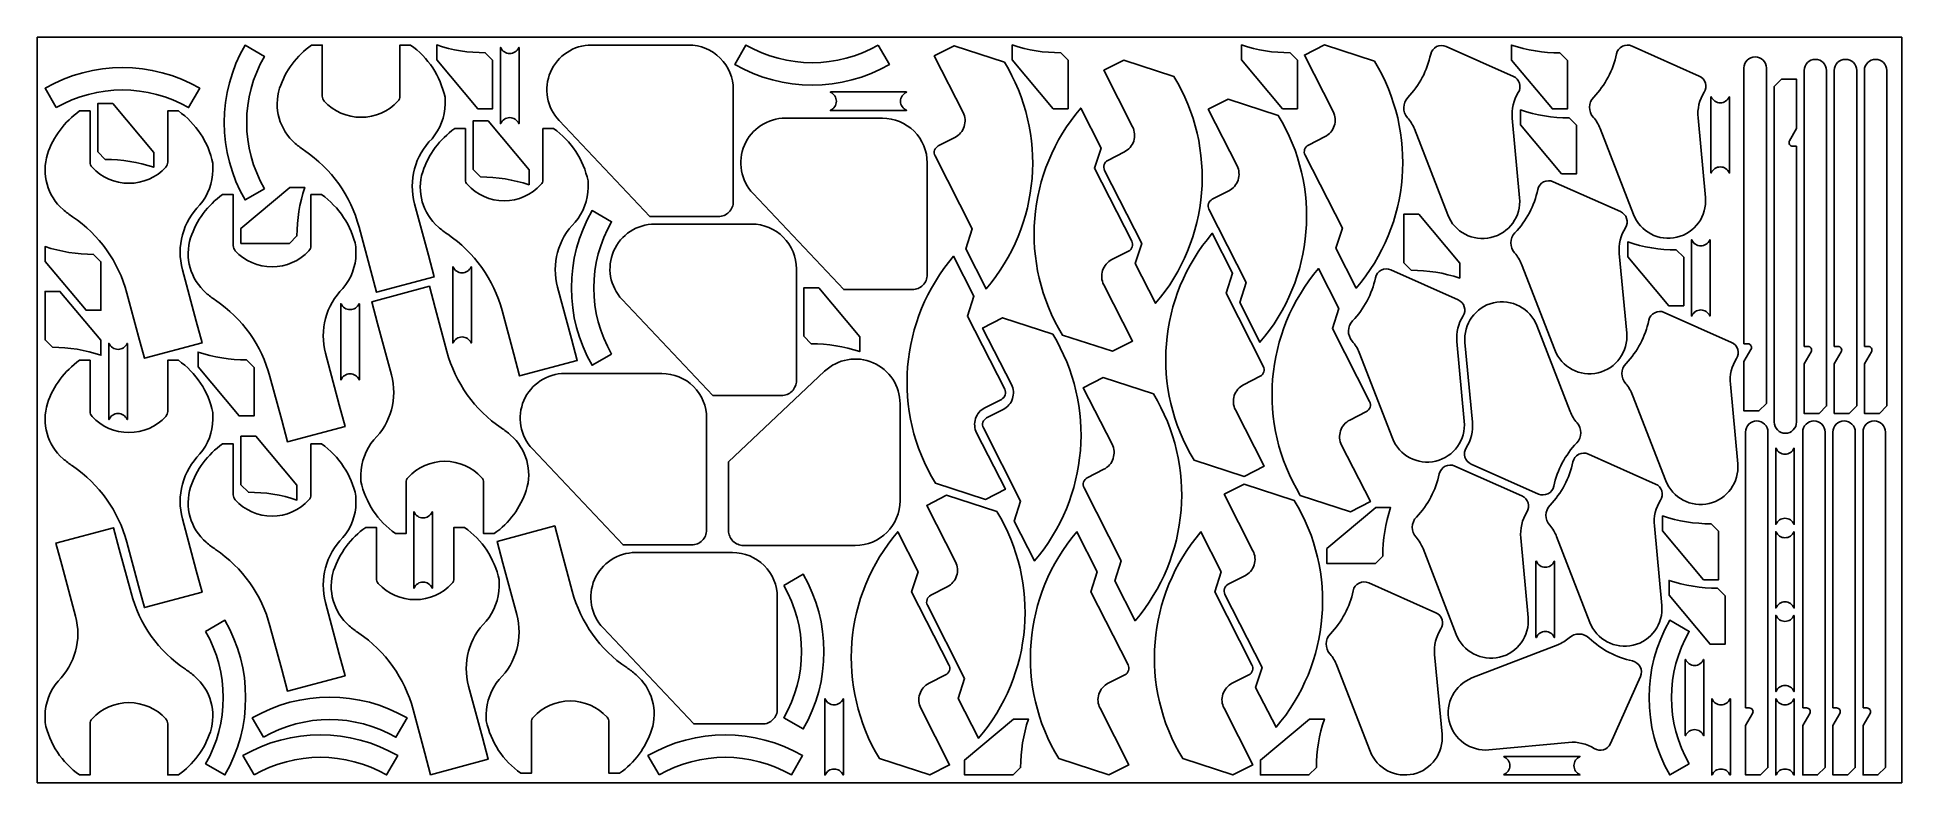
# Model space of a CAD drawing. Header units: metres. Extents: x 0 to 2500, y 0 to 1000.
import ezdxf

# ---------------------------------------------------------------- set-up
doc = ezdxf.new("R2010")
doc.units = ezdxf.units.M

msp = doc.modelspace()

# ---------------------------------------------------------------- linework, layer by layer
msp.add_lwpolyline([(0, 0), (2500, 0), (2500, 1000), (0, 1000)], close=True)
for points in [[(304.6, 796.9, -0.267949), (304.6, 974.4), (278.6, 989.4, 0.267949), (278.6, 781.9)], [(358.5, 847.9, -0.18035), (431.4, 745.4), (447.1, 686.9), (454.8, 657.9), (532.1, 678.6), (524.4, 707.6), (505.8, 776.7, -0.268797), (529.3, 863.9, 0.175578), (546.7, 910.5), (546.7, 919.5, 0.189221), (500.4, 989.6), (486.2, 989.6), (486.2, 921.1, -0.187763), (483.5, 914.3, -0.439626), (384.8, 914.3, -0.187763), (382.2, 921.1), (382.2, 989.6), (367.9, 989.6, 0.161009), (324.9, 931.6, 0.299895), (345.9, 857.5, 0.029355)], [(535.6, 969.7), (590.6, 904.2), (610.6, 904.2), (610.6, 969.2), (600.6, 979.2, -0.080836), (535.6, 989.7)], [(646, 986.2), (645.5, 986.2, -0.666667), (621.5, 986.2), (621, 986.2), (621, 884.2), (621.5, 884.2, -0.666667), (645.5, 884.2), (646, 884.2)], [(933.3, 779.6), (933.3, 929.6, 0.414214), (873.3, 989.6), (743.3, 989.6, 0.65786), (699.7, 888.4), (821.3, 759.6), (913.3, 759.6, 0.414214)], [(1127.7, 989.6, -0.267949), (950.2, 989.6), (935.2, 963.6, 0.267949), (1142.7, 963.6)], [(1241.4, 899.3, -0.414214), (1230.4, 865.7), (1208.2, 854.3, 0.414214), (1203.8, 840.9), (1253.7, 742.9), (1245, 716), (1272.2, 662.5, 0.324445), (1296.8, 966.8), (1229.5, 988.7), (1202.8, 975)], [(1307.3, 969.7), (1362.3, 904.2), (1382.3, 904.2), (1382.3, 969.2), (1372.3, 979.2, -0.080836), (1307.3, 989.7)], [(1614.8, 969.7), (1669.8, 904.2), (1689.8, 904.2), (1689.8, 969.2), (1679.8, 979.2, -0.080836), (1614.8, 989.7)], [(1737.6, 900.3, -0.414214), (1726.7, 866.7), (1704.4, 855.4, 0.414214), (1700, 841.9), (1750, 743.9), (1741.2, 717), (1768.5, 663.5, 0.324445), (1793, 967.8), (1725.8, 989.7), (1699, 976.1)], [(1987.6, 784.6), (1977.7, 891.5, -0.165229), (1985.9, 925.9, 0.45685), (1979.3, 947.6), (1889.2, 987.7, 0.476817), (1868.4, 977.2, -0.139089), (1837.8, 919.3, 0.390917), (1837.4, 892.1, -0.089741), (1846.6, 877), (1891.2, 761.9, 0.870246)], [(1976.7, 969.5), (2031.7, 904), (2051.7, 904), (2051.7, 969), (2041.7, 979, -0.080836), (1976.7, 989.5)], [(2236.8, 785), (2226.9, 891.9, -0.165229), (2235.1, 926.3, 0.45685), (2228.5, 948), (2138.4, 988.2, 0.476817), (2117.6, 977.6, -0.139089), (2087, 919.7, 0.390917), (2086.5, 892.6, -0.089741), (2095.8, 877.4), (2140.4, 762.3, 0.870246)], [(25.4, 905.6, -0.267949), (202.9, 905.6), (217.9, 931.6, 0.267949), (10.4, 931.6)], [(1468.7, 879.9, -0.414214), (1457.7, 846.3), (1435.5, 834.9, 0.414214), (1431.1, 821.5), (1481, 723.5), (1472.3, 696.6), (1499.5, 643.1, 0.324445), (1524.1, 947.4), (1456.8, 969.3), (1430.1, 955.7)], [(2288.5, 588.8), (2293.5, 588.8, -0.57735), (2297.9, 581.2), (2288.5, 565.1), (2288.5, 498.8), (2308.5, 498.8), (2318.5, 508.8), (2318.5, 958.8, 1), (2288.5, 958.8)], [(2369.2, 585.4), (2374.2, 585.4, -0.57735), (2378.5, 577.9), (2369.2, 561.8), (2369.2, 495.4), (2389.2, 495.4), (2399.2, 505.4), (2399.2, 955.4, 1), (2369.2, 955.4)], [(2409.6, 585.4), (2414.6, 585.4, -0.57735), (2418.9, 577.9), (2409.6, 561.8), (2409.6, 495.4), (2429.6, 495.4), (2439.6, 505.4), (2439.6, 955.4, 1), (2409.6, 955.4)], [(2450, 585.4), (2455, 585.4, -0.57735), (2459.3, 577.9), (2450, 561.8), (2450, 495.4), (2470, 495.4), (2480, 505.4), (2480, 955.4, 1), (2450, 955.4)], [(1063.5, 926.7), (1063.5, 926.2, -0.666667), (1063.5, 902.2), (1063.5, 901.7), (1165.5, 901.7), (1165.5, 902.2, -0.666667), (1165.5, 926.2), (1165.5, 926.7)], [(2359, 853.8), (2354, 853.8, -0.57735), (2349.6, 861.2), (2359, 877.4), (2359, 943.8), (2339, 943.8), (2329, 933.8), (2329, 483.8, 1), (2359, 483.8)], [(47.2, 759.3, -0.18035), (120.2, 656.9), (135.8, 598.4), (143.6, 569.4), (220.9, 590.1), (213.1, 619.1), (194.6, 688.2, -0.268797), (218.1, 775.3, 0.175578), (235.4, 821.9), (235.4, 830.9, 0.189221), (189.2, 901.1), (174.9, 901.1), (174.9, 832.6, -0.187763), (172.3, 825.8, -0.439626), (73.5, 825.8, -0.187763), (70.9, 832.6), (70.9, 901.1), (56.7, 901.1, 0.161009), (13.7, 843.1, 0.299895), (34.6, 768.9, 0.029355)], [(156.2, 845.6), (101.2, 911.2), (81.2, 911.2), (81.2, 846.2), (91.2, 836.2, -0.080836), (156.2, 825.6)], [(1430, 668.1, -0.414214), (1440.9, 701.7), (1463.2, 713.1, 0.414214), (1467.6, 726.5), (1417.6, 824.5), (1426.4, 851.4), (1399.1, 904.9, 0.324445), (1374.6, 600.6), (1441.9, 578.8), (1468.6, 592.4)], [(1608.7, 827.6, -0.414214), (1597.7, 794), (1575.5, 782.7, 0.414214), (1571.1, 769.2), (1621, 671.2), (1612.3, 644.3), (1639.5, 590.8, 0.324445), (1664.1, 895.1), (1596.8, 917), (1570.1, 903.4)], [(1989, 882.5), (2044, 816.9), (2064, 816.9), (2064, 881.9), (2054, 891.9, -0.080836), (1989, 902.5)], [(2269.2, 920.1), (2268.7, 920.1, -0.666667), (2244.7, 920.1), (2244.2, 920.1), (2244.2, 818.1), (2244.7, 818.1, -0.666667), (2268.7, 818.1), (2269.2, 818.1)], [(550.3, 735.8, -0.18035), (623.3, 633.3), (639, 574.8), (646.7, 545.8), (724, 566.5), (716.2, 595.5), (697.7, 664.7, -0.268797), (721.2, 751.8, 0.175578), (738.5, 798.4), (738.5, 807.4, 0.189221), (692.3, 877.5), (678, 877.5), (678, 809, -0.187763), (675.4, 802.3, -0.439626), (576.7, 802.3, -0.187763), (574, 809), (574, 877.5), (559.8, 877.5, 0.161009), (516.8, 819.5, 0.299895), (537.8, 745.4, 0.029355)], [(659.4, 822.1), (604.4, 887.7), (584.4, 887.7), (584.4, 822.7), (594.4, 812.7, -0.080836), (659.4, 802.1)], [(1193.3, 681.5), (1193.3, 831.5, 0.414214), (1133.3, 891.5), (1003.3, 891.5, 0.65786), (959.7, 790.3), (1081.3, 661.5), (1173.3, 661.5, 0.414214)], [(2131.2, 603.2), (2121.2, 710, -0.165229), (2129.5, 744.5, 0.45685), (2122.9, 766.2), (2032.8, 806.3, 0.476817), (2012, 795.7, -0.139089), (1981.4, 737.8, 0.390917), (1980.9, 710.7, -0.089741), (1990.2, 695.5), (2034.8, 580.5, 0.870246)], [(239.1, 647.2, -0.18035), (312, 544.8), (327.7, 486.3), (335.5, 457.3), (412.7, 478), (405, 507), (386.5, 576.1, -0.268797), (409.9, 663.2, 0.175578), (427.3, 709.8), (427.3, 718.9, 0.189221), (381, 789), (366.8, 789), (366.8, 720.5, -0.187763), (364.2, 713.7, -0.439626), (265.4, 713.7, -0.187763), (262.8, 720.5), (262.8, 789), (248.5, 789, 0.161009), (205.6, 731, 0.299895), (226.5, 656.9, 0.029355)], [(338.7, 798.5), (273.1, 743.5), (273.1, 723.5), (338.1, 723.5), (348.1, 733.5, -0.080836), (358.7, 798.5)], [(770, 575, -0.267949), (770, 752.5), (744, 767.5, 0.267949), (744, 560)], [(1907.3, 696.9), (1852.3, 762.5), (1832.3, 762.5), (1832.3, 697.5), (1842.3, 687.5, -0.080836), (1907.3, 676.9)], [(1017.9, 539.4), (1017.9, 689.4, 0.414214), (957.9, 749.4), (827.9, 749.4, 0.65786), (784.3, 648.2), (905.9, 519.4), (997.9, 519.4, 0.414214)], [(1606.5, 500.2, -0.414214), (1617.4, 533.8), (1639.7, 545.2, 0.414214), (1644, 558.6), (1594.1, 656.6), (1602.8, 683.5), (1575.6, 737, 0.324445), (1551.1, 432.7), (1618.3, 410.8), (1645, 424.5)], [(2132.7, 705.4), (2187.7, 639.8), (2207.7, 639.8), (2207.7, 704.8), (2197.7, 714.8, -0.080836), (2132.7, 725.4)], [(2243.1, 728.2), (2242.6, 728.2, -0.666667), (2218.6, 728.2), (2218.1, 728.2), (2218.1, 626.2), (2218.6, 626.2, -0.666667), (2242.6, 626.2), (2243.1, 626.2)], [(10.4, 699.3), (65.4, 633.8), (85.4, 633.8), (85.4, 698.8), (75.4, 708.8, -0.080836), (10.4, 719.3)], [(1259.6, 469.4, -0.414214), (1270.5, 503), (1292.8, 514.3, 0.414214), (1297.2, 527.8), (1247.2, 625.8), (1256, 652.7), (1228.7, 706.2, 0.324445), (1204.2, 401.9), (1271.4, 380), (1298.2, 393.6)], [(582.1, 692), (581.6, 692, -0.666667), (557.6, 692), (557.1, 692), (557.1, 590), (557.6, 590, -0.666667), (581.6, 590), (582.1, 590)], [(1749, 452.9, -0.414214), (1759.9, 486.5), (1782.2, 497.9, 0.414214), (1786.5, 511.3), (1736.6, 609.3), (1745.3, 636.2), (1718.1, 689.7, 0.324445), (1693.6, 385.4), (1760.8, 363.5), (1787.5, 377.2)], [(1913.5, 484.8), (1903.5, 591.7, -0.165229), (1911.8, 626.1, 0.45685), (1905.2, 647.8), (1815.1, 688, 0.476817), (1794.3, 677.4, -0.139089), (1763.7, 619.5, 0.390917), (1763.2, 592.4, -0.089741), (1772.5, 577.2), (1817.1, 462.1, 0.870246)], [(85.4, 593.5), (30.4, 659.1), (10.4, 659.1), (10.4, 594.1), (20.4, 584.1, -0.080836), (85.4, 573.5)], [(622.2, 475.9, -0.18035), (549.2, 578.4), (533.5, 636.9), (525.8, 665.9), (448.5, 645.2), (456.3, 616.2), (474.8, 547.1, -0.268797), (451.3, 459.9, 0.175578), (434, 413.3), (434, 404.3, 0.189221), (480.2, 334.2), (494.5, 334.2), (494.5, 402.7, -0.187763), (497.1, 409.5, -0.439626), (595.8, 409.5, -0.187763), (598.5, 402.7), (598.5, 334.2), (612.7, 334.2, 0.161009), (655.7, 392.2, 0.299895), (634.7, 466.3, 0.029355)], [(1102.9, 598.3), (1047.9, 663.9), (1027.9, 663.9), (1027.9, 598.9), (1037.9, 588.9, -0.080836), (1102.9, 578.3)], [(431.9, 642.6), (431.4, 642.6, -0.666667), (407.4, 642.6), (406.9, 642.6), (406.9, 540.6), (407.4, 540.6, -0.666667), (431.4, 540.6), (431.9, 540.6)], [(1914.3, 590.5), (1924.3, 483.6, -0.165229), (1916.1, 449.2, 0.45685), (1922.6, 427.5), (2012.8, 387.3, 0.476817), (2033.5, 397.9, -0.139089), (2064.2, 455.8, 0.390917), (2064.6, 482.9, -0.089741), (2055.3, 498.1), (2010.7, 613.2, 0.870246)], [(2280.1, 427.8), (2270.2, 534.6, -0.165229), (2278.4, 569, 0.45685), (2271.8, 590.7), (2181.7, 630.9, 0.476817), (2160.9, 620.3, -0.139089), (2130.3, 562.4, 0.390917), (2129.9, 535.3, -0.089741), (2139.1, 520.1), (2183.7, 405.1, 0.870246)], [(1306.2, 534.3, -0.414214), (1295.2, 500.7), (1273, 489.3, 0.414214), (1268.6, 475.9), (1318.5, 377.9), (1309.8, 351), (1337, 297.5, 0.324445), (1361.6, 601.8), (1294.3, 623.7), (1267.6, 610)], [(120.8, 589.3), (120.3, 589.3, -0.666667), (96.3, 589.3), (95.8, 589.3), (95.8, 487.3), (96.3, 487.3, -0.666667), (120.3, 487.3), (120.8, 487.3)], [(215.6, 557.7), (270.6, 492.1), (290.6, 492.1), (290.6, 557.1), (280.6, 567.1, -0.080836), (215.6, 577.7)], [(47.2, 424.9, -0.18035), (120.2, 322.5), (135.8, 264), (143.6, 235), (220.9, 255.7), (213.1, 284.7), (194.6, 353.8, -0.268797), (218.1, 441, 0.175578), (235.4, 487.5), (235.4, 496.6, 0.189221), (189.2, 566.7), (174.9, 566.7), (174.9, 498.2, -0.187763), (172.3, 491.4, -0.439626), (73.5, 491.4, -0.187763), (70.9, 498.2), (70.9, 566.7), (56.7, 566.7, 0.161009), (13.7, 508.7, 0.299895), (34.6, 434.6, 0.029355)], [(946.9, 318.3), (1096.9, 318.3, 0.414214), (1156.9, 378.3), (1156.9, 508.3, 0.65786), (1055.7, 552), (926.9, 430.3), (926.9, 338.3, 0.414214)], [(897.5, 339), (897.5, 489, 0.414214), (837.5, 549), (707.5, 549, 0.65786), (663.9, 447.8), (785.5, 319), (877.5, 319, 0.414214)], [(1441.2, 454.1, -0.414214), (1430.2, 420.5), (1408, 409.1, 0.414214), (1403.6, 395.7), (1453.5, 297.7), (1444.8, 270.8), (1472, 217.3, 0.324445), (1496.6, 521.6), (1429.3, 543.4), (1402.6, 529.8)], [(2290.6, 100.4), (2295.6, 100.4, -0.57735), (2300, 92.9), (2290.6, 76.8), (2290.6, 10.4), (2310.6, 10.4), (2320.6, 20.4), (2320.6, 470.4, 1), (2290.6, 470.4)], [(2367.3, 100.4), (2372.3, 100.4, -0.57735), (2376.6, 92.9), (2367.3, 76.8), (2367.3, 10.4), (2387.3, 10.4), (2397.3, 20.4), (2397.3, 470.4, 1), (2367.3, 470.4)], [(2407.7, 100.4), (2412.7, 100.4, -0.57735), (2417, 92.9), (2407.7, 76.8), (2407.7, 10.4), (2427.7, 10.4), (2437.7, 20.4), (2437.7, 470.4, 1), (2407.7, 470.4)], [(2448.1, 100.4), (2453.1, 100.4, -0.57735), (2457.5, 92.9), (2448.1, 76.8), (2448.1, 10.4), (2468.1, 10.4), (2478.1, 20.4), (2478.1, 470.4, 1), (2448.1, 470.4)], [(239.1, 312.9, -0.18035), (312, 210.4), (327.7, 151.9), (335.5, 122.9), (412.7, 143.6), (405, 172.6), (386.5, 241.7, -0.268797), (409.9, 328.9, 0.175578), (427.3, 375.5), (427.3, 384.5, 0.189221), (381, 454.6), (366.8, 454.6), (366.8, 386.1, -0.187763), (364.2, 379.3, -0.439626), (265.4, 379.3, -0.187763), (262.8, 386.1), (262.8, 454.6), (248.5, 454.6, 0.161009), (205.6, 396.6, 0.299895), (226.5, 322.5, 0.029355)], [(348.1, 399.2), (293.1, 464.7), (273.1, 464.7), (273.1, 399.7), (283.1, 389.7, -0.080836), (348.1, 379.2)], [(1999.1, 221.7), (1989.2, 328.6, -0.165229), (1997.4, 363, 0.45685), (1990.8, 384.7), (1900.7, 424.8, 0.476817), (1879.9, 414.3, -0.139089), (1849.3, 356.4, 0.390917), (1848.8, 329.2, -0.089741), (1858.1, 314), (1902.7, 199, 0.870246)], [(2178.3, 237.8), (2168.3, 344.6, -0.165229), (2176.6, 379, 0.45685), (2170, 400.7), (2079.8, 440.9, 0.476817), (2059.1, 430.3, -0.139089), (2028.5, 372.4, 0.390917), (2028, 345.3, -0.089741), (2037.3, 330.1), (2081.9, 215.1, 0.870246)], [(2356, 448.7), (2355.5, 448.7, -0.666667), (2331.5, 448.7), (2331, 448.7), (2331, 346.7), (2331.5, 346.7, -0.666667), (2355.5, 346.7), (2356, 346.7)], [(1630.1, 311.2, -0.414214), (1619.2, 277.5), (1596.9, 266.2, 0.414214), (1592.5, 252.7), (1642.5, 154.7), (1633.7, 127.8), (1661, 74.4, 0.324445), (1685.5, 378.7), (1618.3, 400.5), (1591.5, 386.9)], [(1231.2, 296.4, -0.414214), (1220.2, 262.8), (1198, 251.4, 0.414214), (1193.6, 238), (1243.5, 139.9), (1234.8, 113), (1262, 59.6, 0.324445), (1286.6, 363.9), (1219.3, 385.7), (1192.6, 372.1)], [(529.8, 363.2), (529.3, 363.2, -0.666667), (505.3, 363.2), (504.8, 363.2), (504.8, 261.2), (505.3, 261.2, -0.666667), (529.3, 261.2), (529.8, 261.2)], [(1794.7, 369), (1729.2, 314), (1729.2, 294), (1794.2, 294), (1804.2, 304, -0.080836), (1814.7, 369)], [(2179.4, 337.9), (2234.4, 272.3), (2254.4, 272.3), (2254.4, 337.3), (2244.4, 347.3, -0.080836), (2179.4, 357.9)], [(198.6, 152.2, -0.18035), (125.7, 254.6), (110, 313.2), (102.2, 342.1), (25, 321.4), (32.7, 292.4), (51.3, 223.3, -0.268797), (27.8, 136.2, 0.175578), (10.4, 89.6), (10.4, 80.6, 0.189221), (56.7, 10.4), (70.9, 10.4), (70.9, 79, -0.187763), (73.5, 85.7, -0.439626), (172.3, 85.7, -0.187763), (174.9, 79), (174.9, 10.4), (189.2, 10.4, 0.161009), (232.1, 68.4, 0.299895), (211.2, 142.6, 0.029355)], [(431, 200.8, -0.18035), (503.9, 98.3), (519.6, 39.8), (527.3, 10.8), (604.6, 31.5), (596.9, 60.5), (578.3, 129.7, -0.268797), (601.8, 216.8, 0.175578), (619.2, 263.4), (619.2, 272.4, 0.189221), (572.9, 342.5), (558.7, 342.5), (558.7, 274, -0.187763), (556, 267.3, -0.439626), (457.3, 267.3, -0.187763), (454.7, 274), (454.7, 342.5), (440.4, 342.5, 0.161009), (397.4, 284.5, 0.299895), (418.4, 210.4, 0.029355)], [(790.3, 154.5, -0.18035), (717.3, 256.9), (701.7, 315.4), (693.9, 344.4), (616.6, 323.7), (624.4, 294.7), (642.9, 225.6, -0.268797), (619.4, 138.5, 0.175578), (602.1, 91.9), (602.1, 82.9, 0.189221), (648.3, 12.7), (662.6, 12.7), (662.6, 81.2, -0.187763), (665.2, 88, -0.439626), (764, 88, -0.187763), (766.6, 81.2), (766.6, 12.7), (780.8, 12.7, 0.161009), (823.8, 70.7, 0.299895), (802.9, 144.9, 0.029355)], [(1184.8, 99.8, -0.414214), (1195.7, 133.4), (1218, 144.7, 0.414214), (1222.4, 158.2), (1172.4, 256.2), (1181.2, 283.1), (1153.9, 336.6, 0.324445), (1129.4, 32.3), (1196.7, 10.4), (1223.4, 24)], [(1425, 99.8, -0.414214), (1435.9, 133.4), (1458.2, 144.7, 0.414214), (1462.6, 158.2), (1412.6, 256.2), (1421.4, 283.1), (1394.1, 336.6, 0.324445), (1369.6, 32.3), (1436.9, 10.4), (1463.6, 24)], [(1591.3, 99.8, -0.414214), (1602.2, 133.4), (1624.5, 144.7, 0.414214), (1628.8, 158.2), (1578.9, 256.2), (1587.6, 283.1), (1560.4, 336.6, 0.324445), (1535.9, 32.3), (1603.1, 10.4), (1629.8, 24)], [(2356, 336.6), (2355.5, 336.6, -0.666667), (2331.5, 336.6), (2331, 336.6), (2331, 234.6), (2331.5, 234.6, -0.666667), (2355.5, 234.6), (2356, 234.6)], [(992.3, 98.8), (992.3, 248.8, 0.414214), (932.3, 308.8), (802.3, 308.8, 0.65786), (758.7, 207.6), (880.3, 78.8), (972.3, 78.8, 0.414214)], [(1001, 264.6, -0.267949), (1001, 87.1), (1027, 72.1, 0.267949), (1027, 279.6)], [(2034.6, 297), (2034.1, 297, -0.666667), (2010.1, 297), (2009.6, 297), (2009.6, 195), (2010.1, 195, -0.666667), (2034.1, 195), (2034.6, 195)], [(1883.7, 65), (1873.7, 171.9, -0.165229), (1882, 206.3, 0.45685), (1875.4, 228), (1785.3, 268.2, 0.476817), (1764.5, 257.6, -0.139089), (1733.9, 199.7, 0.390917), (1733.4, 172.6, -0.089741), (1742.7, 157.4), (1787.3, 42.3, 0.870246)], [(2188.1, 251.4), (2243.1, 185.8), (2263.1, 185.8), (2263.1, 250.8), (2253.1, 260.8, -0.080836), (2188.1, 271.4)], [(225.6, 202.9, -0.267949), (225.6, 25.4), (251.6, 10.4, 0.267949), (251.6, 217.9)], [(2215, 25.4, -0.267949), (2215, 202.9), (2189, 217.9, 0.267949), (2189, 10.4)], [(2356, 224.5), (2355.5, 224.5, -0.666667), (2331.5, 224.5), (2331, 224.5), (2331, 122.5), (2331.5, 122.5, -0.666667), (2355.5, 122.5), (2356, 122.5)], [(1946.5, 44.1), (2053.4, 54.1, -0.165229), (2087.8, 45.9, 0.45685), (2109.5, 52.4), (2149.6, 142.6, 0.476817), (2139, 163.3, -0.139089), (2081.1, 194, 0.390917), (2054, 194.4, -0.089741), (2038.8, 185.1), (1923.8, 140.5, 0.870246)], [(2234.8, 165.3), (2234.3, 165.3, -0.666667), (2210.3, 165.3), (2209.8, 165.3), (2209.8, 63.3), (2210.3, 63.3, -0.666667), (2234.3, 63.3), (2234.8, 63.3)], [(303.3, 61, -0.267949), (480.8, 61), (495.8, 87, 0.267949), (288.3, 87)], [(1081, 112.4), (1080.5, 112.4, -0.666667), (1056.5, 112.4), (1056, 112.4), (1056, 10.4), (1056.5, 10.4, -0.666667), (1080.5, 10.4), (1081, 10.4)], [(2270.2, 112.4), (2269.7, 112.4, -0.666667), (2245.7, 112.4), (2245.2, 112.4), (2245.2, 10.4), (2245.7, 10.4, -0.666667), (2269.7, 10.4), (2270.2, 10.4)], [(2356, 112.4), (2355.5, 112.4, -0.666667), (2331.5, 112.4), (2331, 112.4), (2331, 10.4), (2331.5, 10.4, -0.666667), (2355.5, 10.4), (2356, 10.4)], [(1309.1, 85.4), (1243.5, 30.4), (1243.5, 10.4), (1308.5, 10.4), (1318.5, 20.4, -0.080836), (1329.1, 85.4)], [(1705.8, 85.4), (1640.2, 30.4), (1640.2, 10.4), (1705.2, 10.4), (1715.2, 20.4, -0.080836), (1725.8, 85.4)], [(290.8, 10.4, -0.267949), (468.3, 10.4), (483.3, 36.4, 0.267949), (275.8, 36.4)], [(833.8, 10.4, -0.267949), (1011.2, 10.4), (1026.2, 36.4, 0.267949), (818.8, 36.4)], [(1966.5, 35.4), (1966.5, 34.9, -0.666667), (1966.5, 10.9), (1966.5, 10.4), (2068.5, 10.4), (2068.5, 10.9, -0.666667), (2068.5, 34.9), (2068.5, 35.4)]]:
    msp.add_lwpolyline(points, format="xyb", close=True)

doc.saveas('drawing.dxf')
